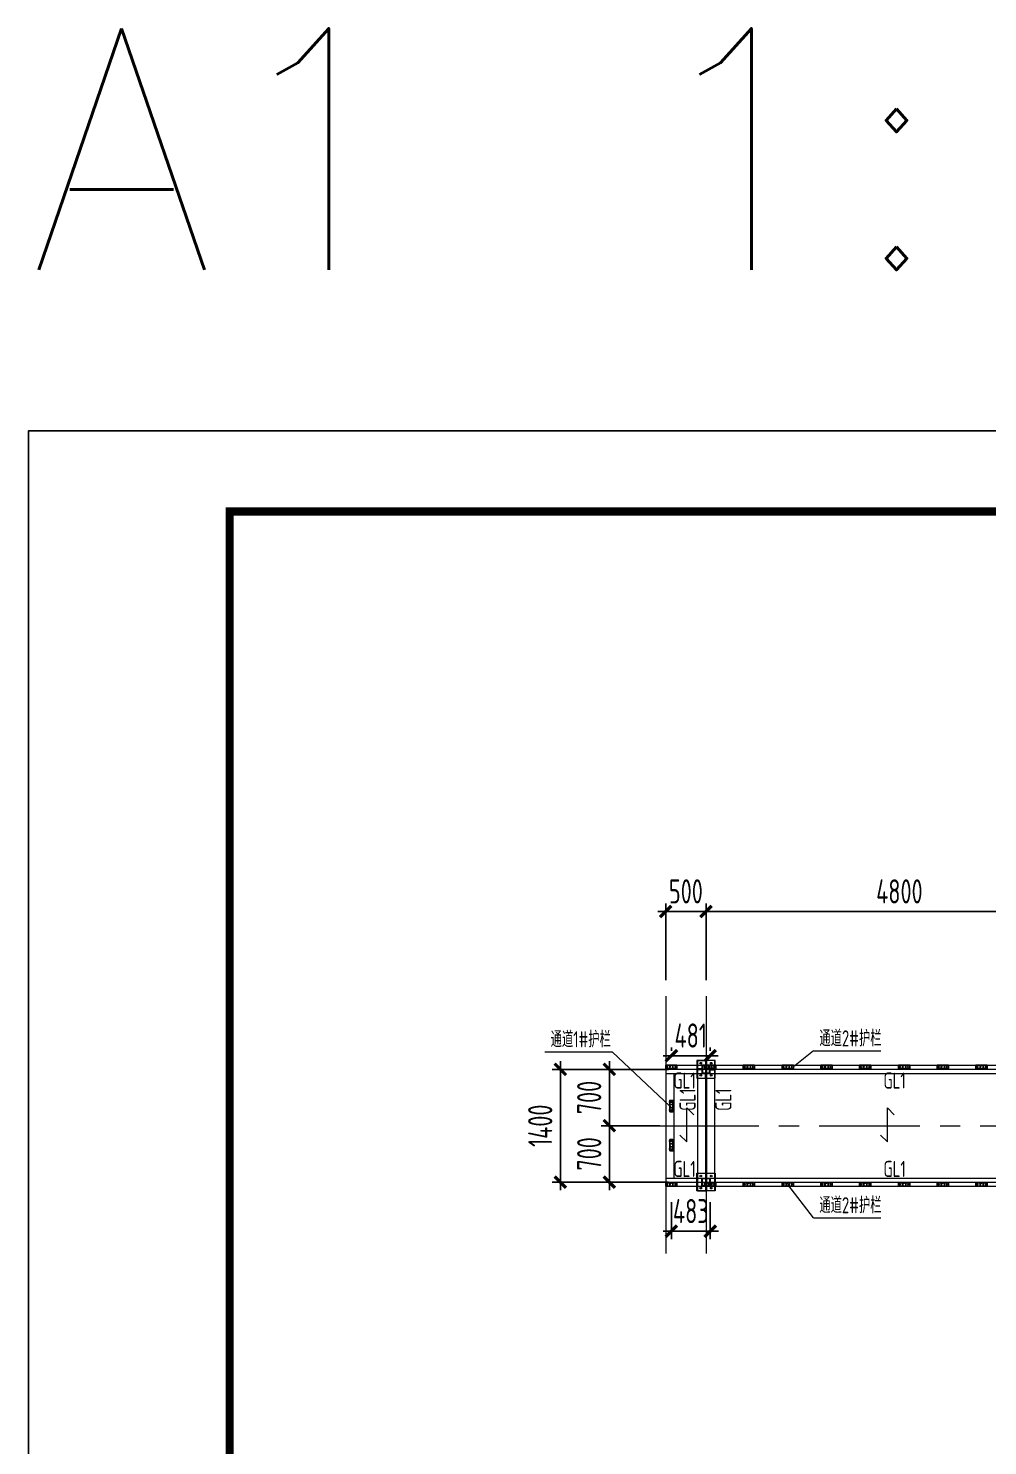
# Model space of a CAD drawing. Extents: x 498328 to 716449, y -893371 to -467753.
# Drawn here: x 526627 to 538533, y -846571 to -828971 of the extents above; entities that cross this region are included whole.
import ezdxf

# ---------------------------------------------------------------- set-up
doc = ezdxf.new("R2010")
doc.units = 0
doc.header["$LTSCALE"] = 1000
doc.header["$PDMODE"] = 35
doc.header["$PDSIZE"] = 20
doc.linetypes.add('CENTER', pattern=[2, 1.25, -0.25, 0.25, -0.25])
doc.layers.get('0').update_dxf_attribs({"linetype": 'CONTINUOUS'})
doc.layers.get('Defpoints').update_dxf_attribs({"linetype": 'CONTINUOUS'})
for name, color, linetype in [('$0$S-STEL-BEAM-TEXT', 90, 'CONTINUOUS'), ('-L-02', 2, 'CONTINUOUS'), ('01', 7, 'CONTINUOUS'), ('1轮廓实线层', 7, 'CONTINUOUS'), ('AXIS', 251, 'CENTER'), ('DIM', 3, 'CONTINUOUS'), ('DOTE', 8, 'CONTINUOUS'), ('PUB_TEXT', 7, 'CONTINUOUS'), ('PUB_TITLE', 4, 'CONTINUOUS'), ('焊缝', 1, 'CONTINUOUS'), ('设备基础', 2, 'CONTINUOUS')]:
    doc.layers.add(name, color=color, linetype=linetype)
doc.layers.add('yichutu', color=7, linetype='CONTINUOUS', true_color=0xffffff, plot=False)
doc.layers.add('钢梁', color=141, linetype='CONTINUOUS', lineweight=18)
doc.styles.add('HZTXT', font='txt.shx', dxfattribs={"bigfont": 'HZTXT'})
doc.styles.add('TSSD_DIMENSION', font='Tssdeng.shx', dxfattribs={"width": 0.7, "bigfont": 'hztxt.shx'})
doc.styles.add('TSSD_REIN', font='Tssdeng.shx', dxfattribs={"width": 0.7, "bigfont": 'hztxt.shx'})
doc.dimstyles.new('TSSD_100_100', dxfattribs={"dimtxt": 300, "dimasz": 100, "dimexe": 100, "dimexo": 200, "dimgap": 100, "dimtad": 1, "dimdec": 0, "dimzin": 0, "dimdsep": 46, "dimtxsty": 'TSSD_DIMENSION', "dimblk": 'ARCHTICK', "dimcen": 0, "dimdle": 100, "dimclrt": 7, "dimadec": 0, "dimazin": 0, "dimtfac": 1, "dimtdec": 0, "dimtix": 1, "dimtmove": 2, "dimatfit": 0, "dimldrblk": 'ARCHTICK', "dimfxl": 0, "dimtolj": 1, "dimtzin": 0, "dimarcsym": 0})
doc.dimstyles.new('TSSD_100_100$0', dxfattribs={"dimtxt": 380, "dimasz": 100, "dimexe": 100, "dimexo": 250, "dimgap": 50, "dimtad": 1, "dimdec": 0, "dimzin": 0, "dimdsep": 46, "dimtxsty": 'TSSD_DIMENSION', "dimblk": 'ARCHTICK', "dimblk1": 'ARCHTICK', "dimblk2": 'ARCHTICK', "dimsah": 1, "dimcen": 0, "dimdle": 100, "dimclrt": 7, "dimadec": 0, "dimazin": 0, "dimtfac": 1, "dimtdec": 0, "dimtix": 1, "dimtmove": 2, "dimatfit": 3, "dimldrblk": 'ARCHTICK', "dimfxl": 0, "dimtolj": 1, "dimtzin": 0, "dimarcsym": 0})

# ---------------------------------------------------------------- blocks, each defined once
blk = doc.blocks.new('_ARCHTICK')
at = {"color": 0, "const_width": 0.4}
blk.add_lwpolyline([(-0.71, -0.71), (0.71, 0.71)], dxfattribs=at)
blk = doc.blocks.new('*D601')
at = {"layer": 'Defpoints', "color": 0, "transparency": 16777216}
for p in [(534774, -841898), (533230, -843298), (534774, -843298)]:
    blk.add_point(p, dxfattribs=at)
at = {"layer": 'DIM', "color": 0, "lineweight": -2, "transparency": 16777216}
for p, q in [((533230, -841798), (533230, -843398)), ((534574, -841898), (533130, -841898)), ((534574, -843298), (533130, -843298))]:
    blk.add_line(p, q, dxfattribs=at)
at = {"layer": 'DIM', "color": 0, "lineweight": -2, "transparency": 16777216, "xscale": 100, "yscale": 100, "zscale": 100}
for p, rotation in [((533230, -841898), 90), ((533230, -843298), 270)]:
    blk.add_blockref('_ARCHTICK', p, dxfattribs=dict(at, rotation=rotation))
at = {"layer": 'DIM', "color": 7, "lineweight": 20, "transparency": 16777216, "insert": (532980, -842598), "char_height": 300, "attachment_point": 5, "rotation": 90, "style": 'TSSD_DIMENSION'}
blk.add_mtext('\\A1;1400', dxfattribs=at)
blk = doc.blocks.new('*D605')
at = {"layer": 'Defpoints', "color": 0, "transparency": 16777216}
for p in [(534664, -841898), (533838, -842598), (534664, -842598)]:
    blk.add_point(p, dxfattribs=at)
at = {"layer": 'DIM', "color": 0, "lineweight": -2, "transparency": 16777216}
for p, q in [((533838, -841898), (533838, -841798)), ((534464, -841898), (533738, -841898)), ((533838, -841898), (533838, -842598)), ((534464, -842598), (533738, -842598)), ((533838, -842598), (533838, -842698))]:
    blk.add_line(p, q, dxfattribs=at)
at = {"layer": 'DIM', "color": 0, "lineweight": -2, "transparency": 16777216, "xscale": 100, "yscale": 100, "zscale": 100}
for p, rotation in [((533838, -841898), 270), ((533838, -842598), 90)]:
    blk.add_blockref('_ARCHTICK', p, dxfattribs=dict(at, rotation=rotation))
at = {"layer": 'DIM', "color": 7, "lineweight": 20, "transparency": 16777216, "insert": (533588, -842248), "char_height": 300, "attachment_point": 5, "rotation": 90, "style": 'TSSD_DIMENSION'}
blk.add_mtext('\\A1;700', dxfattribs=at)
blk = doc.blocks.new('*D606')
at = {"layer": 'Defpoints', "color": 0, "transparency": 16777216}
for p in [(534664, -842598), (533838, -843298), (534664, -843298)]:
    blk.add_point(p, dxfattribs=at)
at = {"layer": 'DIM', "color": 0, "lineweight": -2, "transparency": 16777216}
for p, q in [((533838, -842598), (533838, -842498)), ((534464, -842598), (533738, -842598)), ((533838, -842598), (533838, -843298)), ((534464, -843298), (533738, -843298)), ((533838, -843298), (533838, -843398))]:
    blk.add_line(p, q, dxfattribs=at)
at = {"layer": 'DIM', "color": 0, "lineweight": -2, "transparency": 16777216, "xscale": 100, "yscale": 100, "zscale": 100}
for p, rotation in [((533838, -842598), 270), ((533838, -843298), 90)]:
    blk.add_blockref('_ARCHTICK', p, dxfattribs=dict(at, rotation=rotation))
at = {"layer": 'DIM', "color": 7, "lineweight": 20, "transparency": 16777216, "insert": (533588, -842948), "char_height": 300, "attachment_point": 5, "rotation": 90, "style": 'TSSD_DIMENSION'}
blk.add_mtext('\\A1;700', dxfattribs=at)
blk = doc.blocks.new('yct-841-594-84100-59400-100-1000.0')
at = {"layer": 'yichutu', "color": 7, "true_color": 0xffffff}
blk.add_lwpolyline([(0, 0), (0, 59400), (84100, 59400), (84100, 0)], close=True, dxfattribs=at)
at = {"layer": 'yichutu', "color": 7, "true_color": 0xffffff, "style": 'HZTXT'}
blk.add_text('A1 1:100', height=3000, dxfattribs=at).set_placement((0, 61400))
blk = doc.blocks.new('*D626')
at = {"layer": 'Defpoints', "color": 0, "transparency": 16777216}
for p in [(535038, -839938), (535038, -840989), (539838, -840989)]:
    blk.add_point(p, dxfattribs=at)
at = {"layer": 'DIM', "color": 0, "lineweight": -2, "transparency": 16777216}
for p, q in [((535038, -840789), (535038, -839838)), ((539838, -840789), (539838, -839838)), ((539938, -839938), (534938, -839938))]:
    blk.add_line(p, q, dxfattribs=at)
at = {"layer": 'DIM', "color": 0, "lineweight": -2, "transparency": 16777216, "xscale": 100, "yscale": 100, "zscale": 100, "rotation": 180}
blk.add_blockref('_ARCHTICK', (535038, -839938), dxfattribs=at)
at = {"layer": 'DIM', "color": 0, "lineweight": -2, "transparency": 16777216, "xscale": 100, "yscale": 100, "zscale": 100}
blk.add_blockref('_ARCHTICK', (539838, -839938), dxfattribs=at)
at = {"layer": 'DIM', "color": 7, "lineweight": 20, "transparency": 16777216, "insert": (537438, -839688), "char_height": 300, "attachment_point": 5, "style": 'TSSD_DIMENSION'}
blk.add_mtext('\\A1;4800', dxfattribs=at)
blk = doc.blocks.new('*D608')
at = {"layer": 'Defpoints', "color": 0, "transparency": 16777216}
for p in [(534538, -839938), (534538, -840989), (535038, -840989)]:
    blk.add_point(p, dxfattribs=at)
at = {"layer": 'DIM', "color": 0, "lineweight": -2, "transparency": 16777216}
for p, q in [((534538, -840789), (534538, -839838)), ((535038, -840789), (535038, -839838)), ((534538, -839938), (534438, -839938)), ((535038, -839938), (534538, -839938)), ((535038, -839938), (535138, -839938))]:
    blk.add_line(p, q, dxfattribs=at)
at = {"layer": 'DIM', "color": 0, "lineweight": -2, "transparency": 16777216, "xscale": 100, "yscale": 100, "zscale": 100}
blk.add_blockref('_ARCHTICK', (534538, -839938), dxfattribs=at)
at = {"layer": 'DIM', "color": 0, "lineweight": -2, "transparency": 16777216, "xscale": 100, "yscale": 100, "zscale": 100, "rotation": 180}
blk.add_blockref('_ARCHTICK', (535038, -839938), dxfattribs=at)
at = {"layer": 'DIM', "color": 7, "lineweight": 20, "transparency": 16777216, "insert": (534788, -839688), "char_height": 300, "attachment_point": 5, "style": 'TSSD_DIMENSION'}
blk.add_mtext('\\A1;500', dxfattribs=at)
blk = doc.blocks.new('护栏底板')
at = {"layer": 'AXIS', "lineweight": 20}
for p, q in [((415797, -713356), (415797, -713294)), ((415897, -713356), (415897, -713294))]:
    blk.add_line(p, q, dxfattribs=at)
at = {"layer": '焊缝', "color": 8}
for p, q in [((415827, -713345), (415834, -713312)), ((415834, -713312), (415867, -713305))]:
    blk.add_line(p, q, dxfattribs=at)
at = {"layer": '焊缝', "color": 0}
for points in [[(415777, -713305), (415917, -713305), (415917, -713345), (415777, -713345)], [(415867, -713305), (415827, -713305), (415827, -713345), (415867, -713345)]]:
    blk.add_lwpolyline(points, close=True, dxfattribs=at)
for centre in [(415797, -713325), (415897, -713325)]:
    blk.add_circle(centre, 3.75, dxfattribs=at)
blk = doc.blocks.new('*D649')
at = {"layer": 'Defpoints', "color": 0, "transparency": 16777216}
for p in [(535089, -841728), (534608, -841868), (535089, -841868)]:
    blk.add_point(p, dxfattribs=at)
at = {"layer": 'DIM', "color": 0, "lineweight": -2, "transparency": 16777216}
for p, q in [((534608, -841668), (534608, -841628)), ((535089, -841668), (535089, -841628)), ((534608, -841728), (534508, -841728)), ((534608, -841728), (535089, -841728)), ((535089, -841728), (535189, -841728))]:
    blk.add_line(p, q, dxfattribs=at)
at = {"layer": 'DIM', "color": 0, "lineweight": -2, "transparency": 16777216, "xscale": 100, "yscale": 100, "zscale": 100}
blk.add_blockref('_ARCHTICK', (534608, -841728), dxfattribs=at)
at = {"layer": 'DIM', "color": 0, "lineweight": -2, "transparency": 16777216, "xscale": 100, "yscale": 100, "zscale": 100, "rotation": 180}
blk.add_blockref('_ARCHTICK', (535089, -841728), dxfattribs=at)
at = {"layer": 'DIM', "color": 7, "lineweight": 20, "transparency": 16777216, "insert": (534848, -841478), "char_height": 300, "attachment_point": 5, "style": 'TSSD_DIMENSION'}
blk.add_mtext('\\A1;481', dxfattribs=at)
blk = doc.blocks.new('*D650')
at = {"layer": 'Defpoints', "color": 0, "transparency": 16777216}
for p in [(534608, -843348), (535091, -843348), (535091, -843908)]:
    blk.add_point(p, dxfattribs=at)
at = {"layer": 'DIM', "color": 0, "lineweight": -2, "transparency": 16777216}
for p, q in [((534608, -843548), (534608, -844008)), ((535091, -843548), (535091, -844008)), ((534608, -843908), (534508, -843908)), ((534608, -843908), (535091, -843908)), ((535091, -843908), (535191, -843908))]:
    blk.add_line(p, q, dxfattribs=at)
at = {"layer": 'DIM', "color": 0, "lineweight": -2, "transparency": 16777216, "xscale": 100, "yscale": 100, "zscale": 100}
blk.add_blockref('_ARCHTICK', (534608, -843908), dxfattribs=at)
at = {"layer": 'DIM', "color": 0, "lineweight": -2, "transparency": 16777216, "xscale": 100, "yscale": 100, "zscale": 100, "rotation": 180}
blk.add_blockref('_ARCHTICK', (535091, -843908), dxfattribs=at)
at = {"layer": 'DIM', "color": 7, "lineweight": 20, "transparency": 16777216, "insert": (534849, -843658), "char_height": 300, "attachment_point": 5, "style": 'TSSD_DIMENSION'}
blk.add_mtext('\\A1;483', dxfattribs=at)

msp = doc.modelspace()

# ---------------------------------------------------------------- linework, layer by layer
at = {"layer": '$0$S-STEL-BEAM-TEXT', "lineweight": 0}
for points in [[(534713.6, -842713.3), (534799.2, -842798.9), (534799.2, -842375.9), (534884.9, -842461.6)], [(537203.1, -842713.3), (537288.7, -842798.9), (537288.7, -842375.9), (537374.4, -842461.6)]]:
    msp.add_lwpolyline(points, dxfattribs=at)
at = {"layer": '-L-02', "lineweight": 20}
for points in [[(534925.1, -842007.5), (535150.1, -842007.5), (535150.1, -841787.5), (534925.1, -841787.5)], [(534925.1, -843187.5), (535150.1, -843187.5), (535150.1, -843407.5), (534925.1, -843407.5)]]:
    msp.add_lwpolyline(points, close=True, dxfattribs=at)
at = {"layer": '01', "color": 8, "lineweight": 9}
for p, q in [((533037.6, -841681.6), (533872.3, -841681.6)), ((533872.3, -841681.6), (534587.6, -842354.2)), ((536372.4, -841669.9), (536121.7, -841867.5)), ((536372.4, -841669.9), (537207.1, -841669.9)), ((536372.4, -843741.6), (536051.7, -843327.5)), ((536372.4, -843741.6), (537207.1, -843741.6))]:
    msp.add_line(p, q, dxfattribs=at)
at = {"layer": '1轮廓实线层', "lineweight": 20, "ltscale": 5}
for p, q in [((534537.6, -841847.5), (582816.1, -841847.5)), ((534537.6, -841897.5), (582781.1, -841897.5)), ((534537.6, -841947.5), (582781.1, -841947.5)), ((534537.6, -843247.5), (554082.6, -843247.5)), ((534537.6, -843297.5), (554082.6, -843297.5)), ((534537.6, -843347.5), (554082.6, -843347.5)), ((534537.6, -843347.5), (554082.6, -843347.5))]:
    msp.add_line(p, q, dxfattribs=at)
at = {"layer": '1轮廓实线层', "color": 4, "lineweight": 20}
for p, q in [((534987.6, -841892.5), (534925.1, -841892.5)), ((534987.6, -841902.5), (534925.1, -841902.5)), ((535032.6, -842017.5), (535032.6, -841947.5)), ((535042.6, -842017.5), (535042.6, -841947.5)), ((535087.6, -841892.5), (535150.1, -841892.5)), ((535087.6, -841902.5), (535150.1, -841902.5)), ((535032.6, -843177.5), (535032.6, -843247.5)), ((535042.6, -843177.5), (535042.6, -843247.5)), ((535032.6, -843347.5), (535032.6, -843407.2)), ((535042.6, -843347.5), (535042.6, -843407.2))]:
    msp.add_line(p, q, dxfattribs=at)
for points in [[(535087.6, -841947.5), (535087.6, -841847.5), (534987.6, -841847.5), (534987.6, -841947.5)], [(535082.6, -841942.5), (535082.6, -841852.5), (534992.6, -841852.5), (534992.6, -841942.5)], [(535087.6, -843247.5), (535087.6, -843347.5), (534987.6, -843347.5), (534987.6, -843247.5)], [(535082.6, -843252.5), (535082.6, -843342.5), (534992.6, -843342.5), (534992.6, -843252.5)]]:
    msp.add_lwpolyline(points, close=True, dxfattribs=at)
for centre in [(534972.6, -841822.5), (535102.6, -841822.5), (534972.6, -841972.5), (535102.6, -841972.5), (534972.6, -843222.5), (535102.6, -843222.5), (534972.6, -843372.5), (535102.6, -843372.5)]:
    msp.add_circle(centre, 11, dxfattribs=at)
at = {"layer": 'AXIS', "lineweight": 20}
for p, q in [((534537.6, -840989.1), (534537.6, -844186)), ((535037.6, -840989.1), (535037.6, -844186)), ((534537.6, -841897.5), (584525.7, -841897.5)), ((534442, -842597.5), (548787.6, -842597.5)), ((534537.6, -843297.5), (584525.7, -843297.5))]:
    msp.add_line(p, q, dxfattribs=at)
at = {"layer": 'DOTE', "color": 6, "const_width": 5}
msp.add_lwpolyline([(534252.4, -843230.2), (534252.4, -843230.2)], dxfattribs=at)
at = {"layer": 'PUB_TITLE'}
msp.add_lwpolyline([(526627.4, -893370.7), (610727.4, -893370.7), (610727.4, -833970.7), (526627.4, -833970.7)], close=True, dxfattribs=at)
at = {"layer": 'PUB_TITLE', "const_width": 100}
msp.add_lwpolyline([(529127.4, -892370.7), (609727.4, -892370.7), (609727.4, -834970.7), (529127.4, -834970.7)], close=True, dxfattribs=at)
at = {"layer": '设备基础', "color": 0, "lineweight": 20}
for p, q in [((534932.6, -841787.5), (534932.6, -843407.5)), ((534932.6, -841787.5), (535032.6, -841787.5)), ((535032.6, -841787.5), (535032.6, -843407.5)), ((535042.6, -841787.5), (535042.6, -843347.9)), ((535142.6, -841787.5), (535042.6, -841787.5)), ((535142.6, -841787.5), (535142.6, -843407.5)), ((534537.6, -841947.5), (534537.6, -843247.5)), ((534637.6, -841947.5), (534637.6, -843247.5)), ((534932.6, -843407.5), (535032.6, -843407.5)), ((535142.6, -843407.5), (535042.6, -843407.5))]:
    msp.add_line(p, q, dxfattribs=at)
at = {"layer": '钢梁'}
for p, q in [((534537.6, -841847.5), (534537.6, -841947.5)), ((534537.6, -843247.5), (534537.6, -843347.5))]:
    msp.add_line(p, q, dxfattribs=at)

# ---------------------------------------------------------------- block references
at = {"layer": 'yichutu'}
msp.add_blockref('yct-841-594-84100-59400-100-1000.0', (526627.4, -893370.7), dxfattribs=at)
at = {"layer": '焊缝', "color": 0}
for p in [(118760.5, -128542.1), (119241.9, -128542.1), (119723.2, -128542.1), (120204.6, -128542.1), (120686, -128542.1), (121167.3, -128542.1), (121648.7, -128542.1), (122130, -128542.1), (122611.4, -128542.1), (118760.5, -130002.1), (119241.9, -130002.1), (119723.2, -130002.1), (120204.6, -130002.1), (120686, -130002.1), (121167.3, -130002.1), (121648.7, -130002.1), (122130, -130002.1), (122611.4, -130002.1)]:
    msp.add_blockref('护栏底板', p, dxfattribs=at)
at = {"layer": '焊缝', "color": 0, "rotation": 90}
for p in [(-178717.8, -1258201.3), (-178717.8, -1258688)]:
    msp.add_blockref('护栏底板', p, dxfattribs=at)

# ---------------------------------------------------------------- texts
at = {"layer": 'PUB_TEXT', "lineweight": 15, "style": 'TSSD_REIN', "width": 0.7}
for s, p in [('通道1#护栏', (533109.6, -841625.1)), ('通道2#护栏', (536444.4, -841613.4)), ('GL1', (534633.6, -842137.4)), ('GL1', (537240.6, -842137.4)), ('GL1', (534633.6, -843234.5)), ('GL1', (537240.6, -843234.5)), ('通道2#护栏', (536444.4, -843685.1))]:
    msp.add_text(s, height=200, dxfattribs=at).set_placement(p)
for p in [(534908.4, -842412.8), (535353.6, -842412.8)]:
    msp.add_text('GL1', height=200, rotation=90, dxfattribs=at).set_placement(p)

# ---------------------------------------------------------------- dimensions: what is measured, and where the dimension line sits
at = {"layer": 'DIM', "lineweight": 20}
for base, p1, p2, picture, middle in [((534537.6, -839938.1), (535037.6, -840989.1), (534537.6, -840989.1), '*D608', (534787.6, -839688.1)), ((535037.6, -839938.1), (539837.6, -840989.1), (535037.6, -840989.1), '*D626', (537437.6, -839688.1)), ((535089, -841728.4), (534607.6, -841867.5), (535089, -841867.5), '*D649', (534848.3, -841478.4)), ((535090.9, -843907.7), (534607.6, -843347.5), (535090.9, -843347.5), '*D650', (534849.3, -843657.7))]:
    dim = msp.add_linear_dim(base=base, p1=p1, p2=p2, dimstyle='TSSD_100_100$0', override={"dimtxt": 300, "dimexo": 200, "dimgap": 100, "dimsah": 0, "dimatfit": 0}, dxfattribs=at)
    dim.commit()
    dim.dimension.update_dxf_attribs({"geometry": picture, "text_midpoint": middle})
dim = msp.add_linear_dim(base=(533230.2, -843297.5), p1=(534773.5, -841897.5), p2=(534773.5, -843297.5), angle=270, dimstyle='TSSD_100_100', dxfattribs=at)
dim.commit()
dim.dimension.update_dxf_attribs({"geometry": '*D601', "text_midpoint": (532980.2, -842597.5)})
for p1, p2, picture, middle in [((534664.4, -841897.5), (534664.4, -842597.5), '*D605', (533588.2, -842247.5)), ((534664.4, -842597.5), (534664.4, -843297.5), '*D606', (533588.2, -842947.5))]:
    dim = msp.add_aligned_dim(p1=p1, p2=p2, distance=-826.2, dimstyle='TSSD_100_100$0', override={"dimtxt": 300, "dimexo": 200, "dimgap": 100, "dimsah": 0, "dimatfit": 0}, dxfattribs=at)
    dim.commit()
    dim.dimension.update_dxf_attribs({"geometry": picture, "text_midpoint": middle})

doc.saveas('drawing.dxf')
